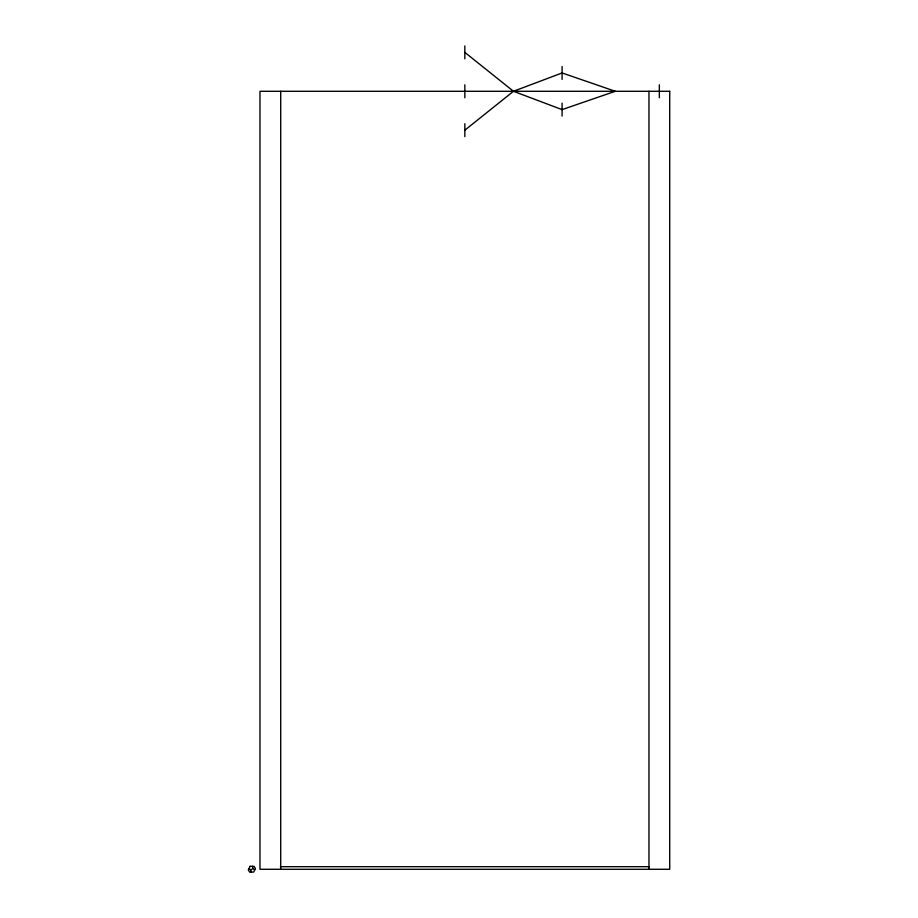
<?xml version="1.0" encoding="UTF-8"?>
<svg xmlns="http://www.w3.org/2000/svg" width="918" height="918" viewBox="0 0 918 918"><rect width="100%" height="100%" fill="white"/><g stroke="black" fill="none" stroke-linecap="round" stroke-linejoin="round"><path stroke-width="1.38" d="M464.841 130.184L513.472 91.284L562.091 72.947L615.278 91.284L562.091 109.621L513.472 91.284L464.841 52.383M248.962 868.531L250.752 869.897L252.955 868.531L254.734 869.897M280.357 866.684L649.336 866.684M252.53 866.328L252.955 868.531M250.752 869.897L251.165 872.1M659.342 84.812L659.342 97.756M648.969 91.284L648.969 869.277M562.091 66.475L562.091 79.407M562.091 103.149L562.091 116.093M464.841 45.911L464.841 58.855M464.841 84.812L464.841 97.756M464.841 123.712L464.841 136.644M280.713 91.284L280.713 869.277M250.063 866.328L248.285 869.897L249.65 872.1L253.632 872.1L255.422 868.531L254.056 866.328L250.063 866.328M669.715 91.284L259.966 91.284L259.966 869.277L669.715 869.277L669.715 91.284"/></g></svg>
